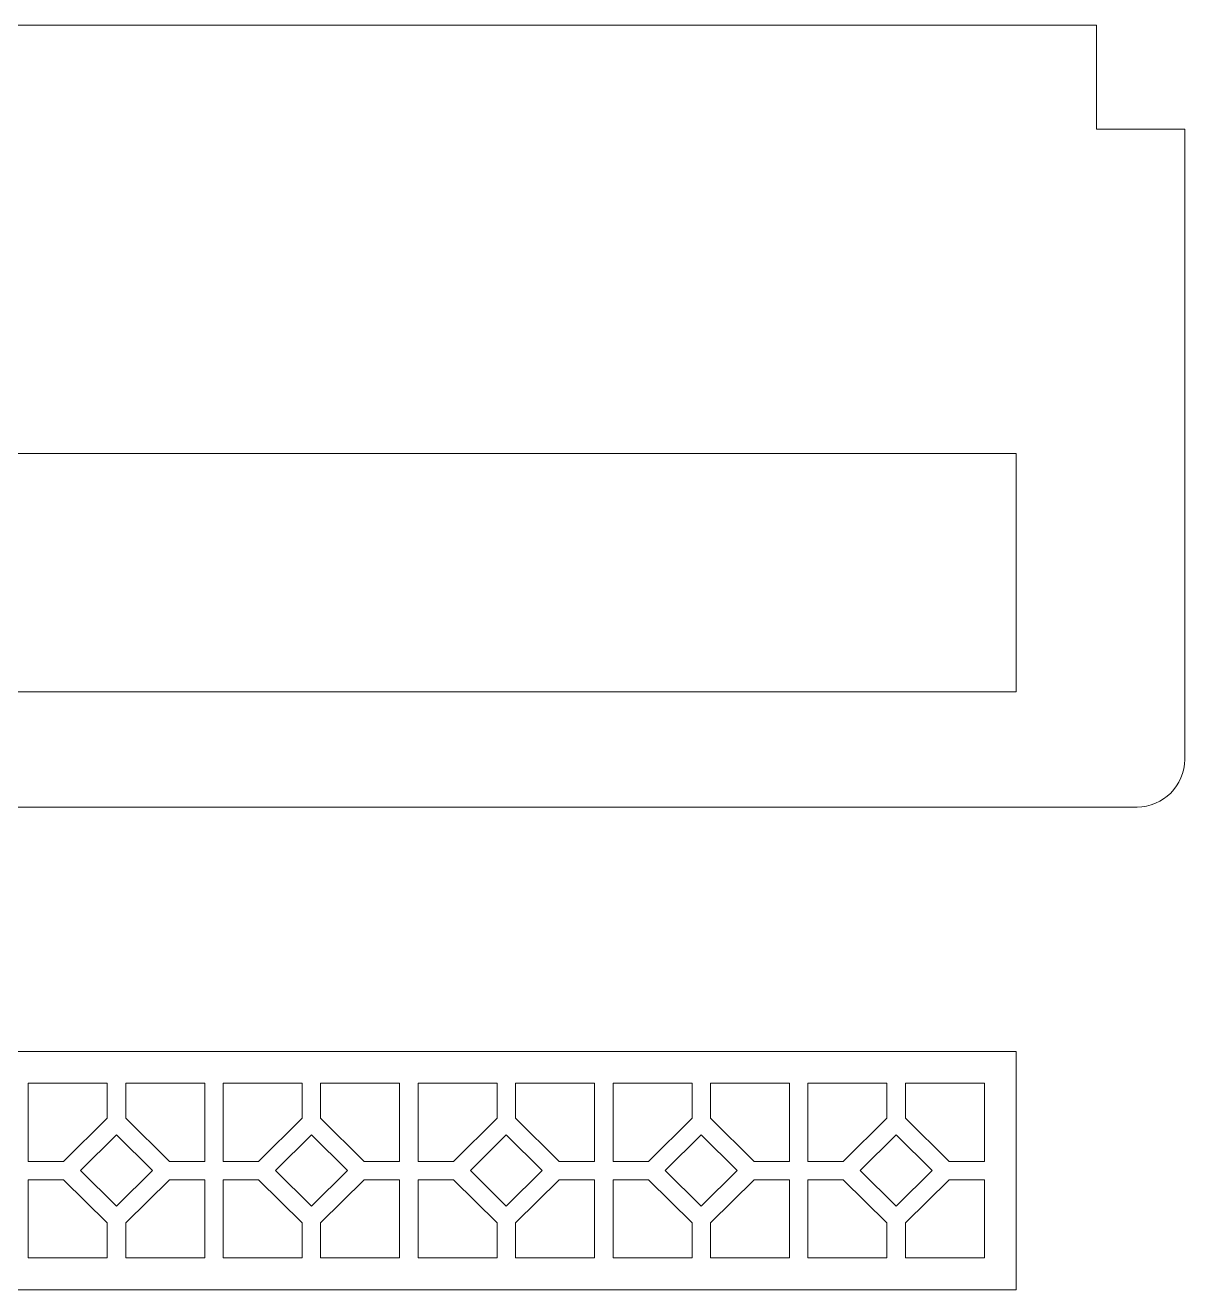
# Model space of a CAD drawing. Header units: millimetres. Extents: x 155 to 389, y 74 to 385.
# Drawn here: x 280.1 to 353.1, y 140.7 to 220.3 of the extents above; entities that cross this region are included whole.
import ezdxf

# ---------------------------------------------------------------- set-up
doc = ezdxf.new("R2010")
doc.units = ezdxf.units.MM
doc.header["$MEASUREMENT"] = 0
doc.layers.add('Layer 1', color=7, linetype='Continuous')

msp = doc.modelspace()

# ---------------------------------------------------------------- linework, layer by layer
at = {"layer": 'Layer 1', "color": 250, "lineweight": 9}
for points, knots in [([(187.414, 220.2724), (187.414, 220.2724), (347.514, 220.2724), (347.514, 220.2724), (347.514, 220.2724), (347.514, 220.2724), (347.514, 217.2724), (347.514, 217.2724), (347.514, 217.2724), (347.514, 217.2724), (347.514, 213.7337), (347.514, 213.7337), (347.514, 213.7337), (347.514, 213.7337), (353.064, 213.7337), (353.064, 213.7337), (353.064, 213.7337), (353.064, 213.7337), (353.064, 174.0724), (353.064, 174.0724), (353.064, 174.0724), (353.064, 172.423), (351.7134, 171.0724), (350.0639, 171.0724), (350.0639, 171.0724), (350.0639, 171.0724), (184.864, 171.0724), (184.864, 171.0724), (184.864, 171.0724), (183.2142, 171.0724), (181.864, 172.4224), (181.864, 174.0724), (181.864, 174.0724), (181.864, 174.0724), (181.864, 213.7337), (181.864, 213.7337), (181.864, 213.7337), (181.864, 213.7337), (187.414, 213.7337), (187.414, 213.7337), (187.414, 213.7337), (187.414, 213.7337), (187.414, 217.2724), (187.414, 217.2724), (187.414, 217.2724), (187.414, 217.2724), (187.414, 220.2724), (187.414, 220.2724)], [0, 0, 0, 0, 0.0769231, 0.0769231, 0.0769231, 0.0769231, 0.1538462, 0.1538462, 0.1538462, 0.1538462, 0.2307692, 0.2307692, 0.2307692, 0.2307692, 0.3076923, 0.3076923, 0.3076923, 0.3076923, 0.3846154, 0.3846154, 0.3846154, 0.3846154, 0.4615385, 0.4615385, 0.4615385, 0.4615385, 0.5384615, 0.5384615, 0.5384615, 0.5384615, 0.6153846, 0.6153846, 0.6153846, 0.6153846, 0.6923077, 0.6923077, 0.6923077, 0.6923077, 0.7692308, 0.7692308, 0.7692308, 0.7692308, 0.8461538, 0.8461538, 0.8461538, 0.8461538, 1, 1, 1, 1]), ([(280.3085, 148.7707), (280.3085, 148.7707), (280.3085, 153.695), (280.3085, 153.695), (280.3085, 153.695), (280.3085, 153.695), (285.2783, 153.695), (285.2783, 153.695), (285.2783, 153.695), (285.2783, 153.695), (285.2783, 151.4912), (285.2783, 151.4912), (285.2783, 151.4912), (285.2783, 151.4912), (282.5327, 148.7707), (282.5327, 148.7707), (282.5327, 148.7707), (282.5327, 148.7707), (280.3085, 148.7707), (280.3085, 148.7707)], [0, 0, 0, 0, 0.1666667, 0.1666667, 0.1666667, 0.1666667, 0.3333333, 0.3333333, 0.3333333, 0.3333333, 0.5, 0.5, 0.5, 0.5, 0.6666667, 0.6666667, 0.6666667, 0.6666667, 1, 1, 1, 1]), ([(291.4101, 153.695), (291.4101, 153.695), (286.4403, 153.695), (286.4403, 153.695), (286.4403, 153.695), (286.4403, 153.695), (286.4403, 151.4912), (286.4403, 151.4912), (286.4403, 151.4912), (286.4403, 151.4912), (289.1859, 148.7707), (289.1859, 148.7707), (289.1859, 148.7707), (289.1859, 148.7707), (291.4101, 148.7707), (291.4101, 148.7707)], [0, 0, 0, 0, 0.2, 0.2, 0.2, 0.2, 0.4, 0.4, 0.4, 0.4, 0.6, 0.6, 0.6, 0.6, 1, 1, 1, 1]), ([(292.5719, 148.7707), (292.5719, 148.7707), (292.5719, 153.695), (292.5719, 153.695), (292.5719, 153.695), (292.5719, 153.695), (297.5418, 153.695), (297.5418, 153.695), (297.5418, 153.695), (297.5418, 153.695), (297.5418, 151.4912), (297.5418, 151.4912), (297.5418, 151.4912), (297.5418, 151.4912), (294.7961, 148.7707), (294.7961, 148.7707), (294.7961, 148.7707), (294.7961, 148.7707), (292.5719, 148.7707), (292.5719, 148.7707)], [0, 0, 0, 0, 0.1666667, 0.1666667, 0.1666667, 0.1666667, 0.3333333, 0.3333333, 0.3333333, 0.3333333, 0.5, 0.5, 0.5, 0.5, 0.6666667, 0.6666667, 0.6666667, 0.6666667, 1, 1, 1, 1]), ([(303.6735, 153.695), (303.6735, 153.695), (298.7037, 153.695), (298.7037, 153.695), (298.7037, 153.695), (298.7037, 153.695), (298.7037, 151.4912), (298.7037, 151.4912), (298.7037, 151.4912), (298.7037, 151.4912), (301.4494, 148.7707), (301.4494, 148.7707), (301.4494, 148.7707), (301.4494, 148.7707), (303.6735, 148.7707), (303.6735, 148.7707)], [0, 0, 0, 0, 0.2, 0.2, 0.2, 0.2, 0.4, 0.4, 0.4, 0.4, 0.6, 0.6, 0.6, 0.6, 1, 1, 1, 1]), ([(304.8354, 148.7707), (304.8354, 148.7707), (304.8354, 153.695), (304.8354, 153.695), (304.8354, 153.695), (304.8354, 153.695), (309.8052, 153.695), (309.8052, 153.695), (309.8052, 153.695), (309.8052, 153.695), (309.8052, 151.4912), (309.8052, 151.4912), (309.8052, 151.4912), (309.8052, 151.4912), (307.0596, 148.7707), (307.0596, 148.7707), (307.0596, 148.7707), (307.0596, 148.7707), (304.8354, 148.7707), (304.8354, 148.7707)], [0, 0, 0, 0, 0.1666667, 0.1666667, 0.1666667, 0.1666667, 0.3333333, 0.3333333, 0.3333333, 0.3333333, 0.5, 0.5, 0.5, 0.5, 0.6666667, 0.6666667, 0.6666667, 0.6666667, 1, 1, 1, 1]), ([(315.9369, 153.695), (315.9369, 153.695), (310.9671, 153.695), (310.9671, 153.695), (310.9671, 153.695), (310.9671, 153.695), (310.9671, 151.4912), (310.9671, 151.4912), (310.9671, 151.4912), (310.9671, 151.4912), (313.7128, 148.7707), (313.7128, 148.7707), (313.7128, 148.7707), (313.7128, 148.7707), (315.9369, 148.7707), (315.9369, 148.7707)], [0, 0, 0, 0, 0.2, 0.2, 0.2, 0.2, 0.4, 0.4, 0.4, 0.4, 0.6, 0.6, 0.6, 0.6, 1, 1, 1, 1]), ([(317.0988, 148.7707), (317.0988, 148.7707), (317.0988, 153.695), (317.0988, 153.695), (317.0988, 153.695), (317.0988, 153.695), (322.0686, 153.695), (322.0686, 153.695), (322.0686, 153.695), (322.0686, 153.695), (322.0686, 151.4912), (322.0686, 151.4912), (322.0686, 151.4912), (322.0686, 151.4912), (319.323, 148.7707), (319.323, 148.7707), (319.323, 148.7707), (319.323, 148.7707), (317.0988, 148.7707), (317.0988, 148.7707)], [0, 0, 0, 0, 0.1666667, 0.1666667, 0.1666667, 0.1666667, 0.3333333, 0.3333333, 0.3333333, 0.3333333, 0.5, 0.5, 0.5, 0.5, 0.6666667, 0.6666667, 0.6666667, 0.6666667, 1, 1, 1, 1]), ([(328.2004, 153.695), (328.2004, 153.695), (323.2306, 153.695), (323.2306, 153.695), (323.2306, 153.695), (323.2306, 153.695), (323.2306, 151.4912), (323.2306, 151.4912), (323.2306, 151.4912), (323.2306, 151.4912), (325.9762, 148.7707), (325.9762, 148.7707), (325.9762, 148.7707), (325.9762, 148.7707), (328.2004, 148.7707), (328.2004, 148.7707)], [0, 0, 0, 0, 0.2, 0.2, 0.2, 0.2, 0.4, 0.4, 0.4, 0.4, 0.6, 0.6, 0.6, 0.6, 1, 1, 1, 1]), ([(329.3622, 148.7707), (329.3622, 148.7707), (329.3622, 153.695), (329.3622, 153.695), (329.3622, 153.695), (329.3622, 153.695), (334.3321, 153.695), (334.3321, 153.695), (334.3321, 153.695), (334.3321, 153.695), (334.3321, 151.4912), (334.3321, 151.4912), (334.3321, 151.4912), (334.3321, 151.4912), (331.5864, 148.7707), (331.5864, 148.7707), (331.5864, 148.7707), (331.5864, 148.7707), (329.3622, 148.7707), (329.3622, 148.7707)], [0, 0, 0, 0, 0.1666667, 0.1666667, 0.1666667, 0.1666667, 0.3333333, 0.3333333, 0.3333333, 0.3333333, 0.5, 0.5, 0.5, 0.5, 0.6666667, 0.6666667, 0.6666667, 0.6666667, 1, 1, 1, 1]), ([(340.4638, 153.695), (340.4638, 153.695), (335.494, 153.695), (335.494, 153.695), (335.494, 153.695), (335.494, 153.695), (335.494, 151.4912), (335.494, 151.4912), (335.494, 151.4912), (335.494, 151.4912), (338.2397, 148.7707), (338.2397, 148.7707), (338.2397, 148.7707), (338.2397, 148.7707), (340.4638, 148.7707), (340.4638, 148.7707)], [0, 0, 0, 0, 0.2, 0.2, 0.2, 0.2, 0.4, 0.4, 0.4, 0.4, 0.6, 0.6, 0.6, 0.6, 1, 1, 1, 1]), ([(285.8593, 150.4387), (285.8593, 150.4387), (283.5949, 148.1951), (283.5949, 148.1951), (283.5949, 148.1951), (283.5949, 148.1951), (285.8593, 145.9515), (285.8593, 145.9515), (285.8593, 145.9515), (285.8593, 145.9515), (288.1237, 148.1951), (288.1237, 148.1951), (288.1237, 148.1951), (288.1237, 148.1951), (285.8593, 150.4387), (285.8593, 150.4387)], [0, 0, 0, 0, 0.2, 0.2, 0.2, 0.2, 0.4, 0.4, 0.4, 0.4, 0.6, 0.6, 0.6, 0.6, 1, 1, 1, 1]), ([(298.1227, 150.4387), (298.1227, 150.4387), (295.8583, 148.1951), (295.8583, 148.1951), (295.8583, 148.1951), (295.8583, 148.1951), (298.1227, 145.9515), (298.1227, 145.9515), (298.1227, 145.9515), (298.1227, 145.9515), (300.3871, 148.1951), (300.3871, 148.1951), (300.3871, 148.1951), (300.3871, 148.1951), (298.1227, 150.4387), (298.1227, 150.4387)], [0, 0, 0, 0, 0.2, 0.2, 0.2, 0.2, 0.4, 0.4, 0.4, 0.4, 0.6, 0.6, 0.6, 0.6, 1, 1, 1, 1]), ([(310.3861, 150.4387), (310.3861, 150.4387), (308.1218, 148.1951), (308.1218, 148.1951), (308.1218, 148.1951), (308.1218, 148.1951), (310.3861, 145.9515), (310.3861, 145.9515), (310.3861, 145.9515), (310.3861, 145.9515), (312.6505, 148.1951), (312.6505, 148.1951), (312.6505, 148.1951), (312.6505, 148.1951), (310.3861, 150.4387), (310.3861, 150.4387)], [0, 0, 0, 0, 0.2, 0.2, 0.2, 0.2, 0.4, 0.4, 0.4, 0.4, 0.6, 0.6, 0.6, 0.6, 1, 1, 1, 1]), ([(322.6496, 150.4387), (322.6496, 150.4387), (320.3852, 148.1951), (320.3852, 148.1951), (320.3852, 148.1951), (320.3852, 148.1951), (322.6496, 145.9515), (322.6496, 145.9515), (322.6496, 145.9515), (322.6496, 145.9515), (324.914, 148.1951), (324.914, 148.1951), (324.914, 148.1951), (324.914, 148.1951), (322.6496, 150.4387), (322.6496, 150.4387)], [0, 0, 0, 0, 0.2, 0.2, 0.2, 0.2, 0.4, 0.4, 0.4, 0.4, 0.6, 0.6, 0.6, 0.6, 1, 1, 1, 1]), ([(334.913, 150.4387), (334.913, 150.4387), (332.6486, 148.1951), (332.6486, 148.1951), (332.6486, 148.1951), (332.6486, 148.1951), (334.913, 145.9515), (334.913, 145.9515), (334.913, 145.9515), (334.913, 145.9515), (337.1774, 148.1951), (337.1774, 148.1951), (337.1774, 148.1951), (337.1774, 148.1951), (334.913, 150.4387), (334.913, 150.4387)], [0, 0, 0, 0, 0.2, 0.2, 0.2, 0.2, 0.4, 0.4, 0.4, 0.4, 0.6, 0.6, 0.6, 0.6, 1, 1, 1, 1]), ([(291.4101, 142.6952), (291.4101, 142.6952), (286.4403, 142.6952), (286.4403, 142.6952), (286.4403, 142.6952), (286.4403, 142.6952), (286.4403, 144.8989), (286.4403, 144.8989), (286.4403, 144.8989), (286.4403, 144.8989), (289.1859, 147.6195), (289.1859, 147.6195)], [0, 0, 0, 0, 0.25, 0.25, 0.25, 0.25, 0.5, 0.5, 0.5, 0.5, 1, 1, 1, 1]), ([(303.6735, 142.6952), (303.6735, 142.6952), (298.7037, 142.6952), (298.7037, 142.6952), (298.7037, 142.6952), (298.7037, 142.6952), (298.7037, 144.8989), (298.7037, 144.8989), (298.7037, 144.8989), (298.7037, 144.8989), (301.4494, 147.6195), (301.4494, 147.6195)], [0, 0, 0, 0, 0.25, 0.25, 0.25, 0.25, 0.5, 0.5, 0.5, 0.5, 1, 1, 1, 1]), ([(315.9369, 142.6952), (315.9369, 142.6952), (310.9671, 142.6952), (310.9671, 142.6952), (310.9671, 142.6952), (310.9671, 142.6952), (310.9671, 144.8989), (310.9671, 144.8989), (310.9671, 144.8989), (310.9671, 144.8989), (313.7128, 147.6195), (313.7128, 147.6195)], [0, 0, 0, 0, 0.25, 0.25, 0.25, 0.25, 0.5, 0.5, 0.5, 0.5, 1, 1, 1, 1]), ([(328.2004, 142.6952), (328.2004, 142.6952), (323.2306, 142.6952), (323.2306, 142.6952), (323.2306, 142.6952), (323.2306, 142.6952), (323.2306, 144.8989), (323.2306, 144.8989), (323.2306, 144.8989), (323.2306, 144.8989), (325.9762, 147.6195), (325.9762, 147.6195)], [0, 0, 0, 0, 0.25, 0.25, 0.25, 0.25, 0.5, 0.5, 0.5, 0.5, 1, 1, 1, 1]), ([(340.4638, 142.6952), (340.4638, 142.6952), (335.494, 142.6952), (335.494, 142.6952), (335.494, 142.6952), (335.494, 142.6952), (335.494, 144.8989), (335.494, 144.8989), (335.494, 144.8989), (335.494, 144.8989), (338.2397, 147.6195), (338.2397, 147.6195)], [0, 0, 0, 0, 0.25, 0.25, 0.25, 0.25, 0.5, 0.5, 0.5, 0.5, 1, 1, 1, 1])]:
    msp.add_open_spline(points, degree=3, knots=knots, dxfattribs=at)
at = {"layer": 'Layer 1', "color": 250, "lineweight": 20}
for points in [[(192.464, 193.3201), (192.464, 193.3201), (342.464, 193.3201), (342.464, 193.3201), (342.464, 193.3201), (342.464, 193.3201), (342.464, 178.3201), (342.464, 178.3201), (342.464, 178.3201), (342.464, 178.3201), (192.464, 178.3201), (192.464, 178.3201), (192.464, 178.3201), (192.464, 178.3201), (192.464, 193.3201), (192.464, 193.3201)], [(192.464, 155.695), (192.464, 155.695), (342.464, 155.695), (342.464, 155.695), (342.464, 155.695), (342.464, 155.695), (342.464, 140.695), (342.464, 140.695), (342.464, 140.695), (342.464, 140.695), (192.464, 140.695), (192.464, 140.695), (192.464, 140.695), (192.464, 140.695), (192.464, 155.695), (192.464, 155.695)]]:
    msp.add_open_spline(points, degree=3, knots=[0, 0, 0, 0, 0.2, 0.2, 0.2, 0.2, 0.4, 0.4, 0.4, 0.4, 0.6, 0.6, 0.6, 0.6, 1, 1, 1, 1], dxfattribs=at)
at = {"layer": 'Layer 1', "color": 250, "lineweight": 9}
for points in [[(291.4101, 148.7707), (291.4101, 148.7707), (291.4101, 153.695), (291.4101, 153.695)], [(303.6735, 148.7707), (303.6735, 148.7707), (303.6735, 153.695), (303.6735, 153.695)], [(315.9369, 148.7707), (315.9369, 148.7707), (315.9369, 153.695), (315.9369, 153.695)], [(328.2004, 148.7707), (328.2004, 148.7707), (328.2004, 153.695), (328.2004, 153.695)], [(340.4638, 148.7707), (340.4638, 148.7707), (340.4638, 153.695), (340.4638, 153.695)], [(282.5327, 147.6195), (282.5327, 147.6195), (280.3085, 147.6195), (280.3085, 147.6195)], [(280.3085, 147.6195), (280.3085, 147.6195), (280.3085, 142.6952), (280.3085, 142.6952)], [(285.2783, 144.8989), (285.2783, 144.8989), (282.5327, 147.6195), (282.5327, 147.6195)], [(289.1859, 147.6195), (289.1859, 147.6195), (291.4101, 147.6195), (291.4101, 147.6195)], [(291.41, 147.6195), (291.41, 147.6195), (291.41, 142.6952), (291.41, 142.6952)], [(294.7961, 147.6195), (294.7961, 147.6195), (292.5719, 147.6195), (292.5719, 147.6195)], [(292.5719, 147.6195), (292.5719, 147.6195), (292.5719, 142.6952), (292.5719, 142.6952)], [(297.5418, 144.8989), (297.5418, 144.8989), (294.7961, 147.6195), (294.7961, 147.6195)], [(301.4494, 147.6195), (301.4494, 147.6195), (303.6735, 147.6195), (303.6735, 147.6195)], [(303.6734, 147.6195), (303.6734, 147.6195), (303.6734, 142.6952), (303.6734, 142.6952)], [(307.0596, 147.6195), (307.0596, 147.6195), (304.8354, 147.6195), (304.8354, 147.6195)], [(304.8354, 147.6195), (304.8354, 147.6195), (304.8354, 142.6952), (304.8354, 142.6952)], [(309.8052, 144.8989), (309.8052, 144.8989), (307.0596, 147.6195), (307.0596, 147.6195)], [(313.7128, 147.6195), (313.7128, 147.6195), (315.9369, 147.6195), (315.9369, 147.6195)], [(315.9369, 147.6195), (315.9369, 147.6195), (315.9369, 142.6952), (315.9369, 142.6952)], [(319.323, 147.6195), (319.323, 147.6195), (317.0988, 147.6195), (317.0988, 147.6195)], [(317.0988, 147.6195), (317.0988, 147.6195), (317.0988, 142.6952), (317.0988, 142.6952)], [(322.0686, 144.8989), (322.0686, 144.8989), (319.323, 147.6195), (319.323, 147.6195)], [(325.9762, 147.6195), (325.9762, 147.6195), (328.2004, 147.6195), (328.2004, 147.6195)], [(328.2003, 147.6195), (328.2003, 147.6195), (328.2003, 142.6952), (328.2003, 142.6952)], [(331.5864, 147.6195), (331.5864, 147.6195), (329.3622, 147.6195), (329.3622, 147.6195)], [(329.3622, 147.6195), (329.3622, 147.6195), (329.3622, 142.6952), (329.3622, 142.6952)], [(334.3321, 144.8989), (334.3321, 144.8989), (331.5864, 147.6195), (331.5864, 147.6195)], [(338.2397, 147.6195), (338.2397, 147.6195), (340.4638, 147.6195), (340.4638, 147.6195)], [(340.4638, 142.6952), (340.4638, 142.6952), (340.4638, 147.6195), (340.4638, 147.6195)], [(285.2783, 142.6952), (285.2783, 142.6952), (285.2783, 144.8989), (285.2783, 144.8989)], [(297.5418, 142.6952), (297.5418, 142.6952), (297.5418, 144.8989), (297.5418, 144.8989)], [(309.8052, 142.6952), (309.8052, 142.6952), (309.8052, 144.8989), (309.8052, 144.8989)], [(322.0686, 142.6952), (322.0686, 142.6952), (322.0686, 144.8989), (322.0686, 144.8989)], [(334.3321, 142.6952), (334.3321, 142.6952), (334.3321, 144.8989), (334.3321, 144.8989)], [(285.2783, 142.6952), (285.2783, 142.6952), (280.3085, 142.6952), (280.3085, 142.6952)], [(297.5418, 142.6952), (297.5418, 142.6952), (292.5719, 142.6952), (292.5719, 142.6952)], [(309.8052, 142.6952), (309.8052, 142.6952), (304.8354, 142.6952), (304.8354, 142.6952)], [(322.0686, 142.6952), (322.0686, 142.6952), (317.0988, 142.6952), (317.0988, 142.6952)], [(334.3321, 142.6952), (334.3321, 142.6952), (329.3622, 142.6952), (329.3622, 142.6952)]]:
    msp.add_open_spline(points, degree=3, dxfattribs=at)

doc.saveas('drawing.dxf')
